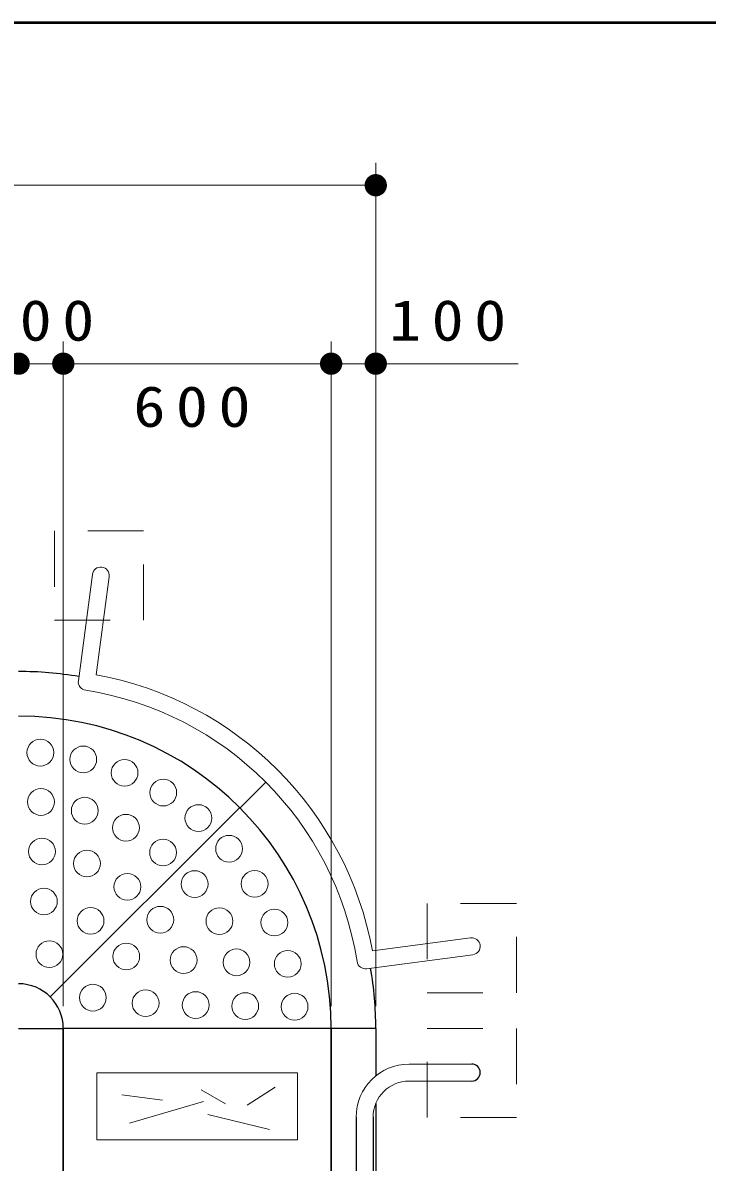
# Model space of a CAD drawing. Units: millimetres on the paper, scale 1:50. Extents: x -365 to 0, y -19 to 257.
# Drawn here: x -247.1 to -216.5, y 205.9 to 257 of the extents above; entities that cross this region are included whole.
import ezdxf

# ---------------------------------------------------------------- set-up
doc = ezdxf.new("R2010")
doc.units = ezdxf.units.MM
doc.linetypes.add('USER1', pattern=[4.5, 2.5, -2])
doc.layers.add('LY_1', color=7, linetype='Continuous', lineweight=13)
doc.layers.add('LY_3', color=7, linetype='Continuous', lineweight=13)
doc.styles.add('ＭＳ ゴシック', font='')
doc.styles.get('ＭＳ ゴシック').set_extended_font_data('MS Gothic')

# ---------------------------------------------------------------- blocks, each defined once
blk = doc.blocks.new('filled_dot')
at = {"color": 0, "linetype": 'Continuous', "lineweight": -2, "const_width": 1.25}
blk.add_lwpolyline([(-0.625, 0, 1), (0.625, 0, 1)], format="xyb", close=True, dxfattribs=at)

msp = doc.modelspace()

# ---------------------------------------------------------------- linework, layer by layer
at = {"layer": 'LY_1'}
for p, q in [((-231.32, 212.917), (-231.32, 250.717)), ((-323.32, 249.717), (-231.32, 249.717)), ((-245.32, 212.917), (-245.32, 242.717)), ((-233.32, 212.917), (-233.32, 242.717)), ((-231.32, 212.917), (-231.32, 242.717)), ((-247.32, 241.717), (-245.32, 241.717)), ((-245.32, 241.717), (-233.32, 241.717)), ((-233.32, 241.717), (-224.947, 241.717)), ((-244.644, 227.503), (-244.017, 232.266)), ((-243.843, 227.766), (-243.263, 232.167)), ((-231.47, 215.394), (-227.07, 215.974)), ((-231.729, 214.594), (-226.97, 215.22)), ((-243.82, 209.917), (-234.82, 209.917)), ((-243.82, 206.917), (-243.82, 209.917)), ((-234.82, 209.917), (-234.82, 206.917)), ((-242.703, 208.933), (-240.868, 208.703)), ((-239.148, 209.162), (-238.059, 208.531)), ((-237.084, 208.474), (-235.823, 209.277)), ((-242.359, 207.671), (-239.033, 208.646)), ((-238.845, 208.061), (-236.074, 207.381)), ((-234.82, 206.917), (-243.82, 206.917))]:
    msp.add_line(p, q, dxfattribs=at)
at = {"layer": 'LY_1', "linetype": 'USER1'}
for p, q in [((-245.72, 234.217), (-245.72, 230.217)), ((-241.72, 234.217), (-245.72, 234.217)), ((-241.72, 230.217), (-241.72, 234.217)), ((-245.72, 230.217), (-241.72, 230.217)), ((-229.02, 217.517), (-229.02, 213.517)), ((-225.02, 217.517), (-229.02, 217.517)), ((-225.02, 213.517), (-225.02, 217.517)), ((-229.02, 213.517), (-225.02, 213.517)), ((-229.02, 211.917), (-225.02, 211.917)), ((-229.02, 207.917), (-229.02, 211.917)), ((-225.02, 211.917), (-225.02, 207.917)), ((-225.02, 207.917), (-229.02, 207.917))]:
    msp.add_line(p, q, dxfattribs=at)
at = {"layer": 'LY_1', "lineweight": 25}
for p, q in [((-237.401, 221.804), (-236.247, 222.958)), ((-245.906, 213.331), (-237.417, 221.82)), ((-247.32, 211.917), (-245.32, 211.917)), ((-247.32, 211.917), (-245.32, 211.917)), ((-245.32, 211.917), (-245.32, 199.917)), ((-245.32, 199.917), (-245.32, 211.917)), ((-233.32, 211.917), (-245.32, 211.917)), ((-233.32, 211.917), (-233.32, 187.917)), ((-231.32, 211.917), (-233.32, 211.917)), ((-231.32, 211.917), (-233.32, 211.917)), ((-233.32, 199.917), (-233.32, 211.917)), ((-231.32, 211.917), (-231.32, 209.785)), ((-231.32, 208.549), (-231.32, 192.085))]:
    msp.add_line(p, q, dxfattribs=at)
at = {"layer": 'LY_1', "color": 4}
for p, q in [((-229.82, 210.317), (-227.02, 210.317)), ((-229.82, 209.557), (-227.02, 209.557))]:
    msp.add_line(p, q, dxfattribs=at)
at = {"layer": 'LY_1', "color": 4, "lineweight": 25}
for p, q in [((-232.2, 207.937), (-232.2, 192.697)), ((-231.44, 207.937), (-231.44, 192.697))]:
    msp.add_line(p, q, dxfattribs=at)
at = {"layer": 'LY_1', "color": 150}
for centre in [(-246.347, 224.278), (-244.425, 223.974), (-242.575, 223.373), (-240.841, 222.489), (-246.32, 222.068), (-244.359, 221.677), (-239.267, 221.346), (-242.512, 220.912), (-246.276, 219.848), (-240.849, 219.801), (-237.891, 219.97), (-244.259, 219.308), (-242.45, 218.264), (-239.435, 218.387), (-236.747, 218.396), (-246.189, 217.605), (-244.098, 216.739), (-240.973, 216.787), (-238.324, 216.725), (-235.864, 216.662), (-245.942, 215.243), (-242.498, 215.139), (-239.929, 214.978), (-237.559, 214.878), (-235.263, 214.811), (-243.994, 213.294), (-241.631, 213.048), (-239.388, 212.961), (-237.169, 212.916), (-234.958, 212.89)]:
    msp.add_circle(centre, 0.6, dxfattribs=at)
at = {"layer": 'LY_1'}
for centre, radius, start, end in [((-243.64, 232.217), 0.38, 352.5, 172.5), ((-244.267, 227.453), 0.38, 172.5, 262.5), ((-246.601, 212.636), 15.38, 10.3324, 79.6676), ((-246.601, 212.636), 14.62, 8.9517, 81.0106), ((-227.02, 215.597), 0.38, 277.5, 97.5), ((-231.784, 214.97), 0.38, 188.9517, 278.2258)]:
    msp.add_arc(centre, radius, start, end, dxfattribs=at)
at = {"layer": 'LY_1', "lineweight": 25}
for radius, start, end in [(16, 80.2829, 90), (14, 0, 90), (16, 0, 9.7171), (2, 360, 90)]:
    msp.add_arc((-247.32, 211.917), radius, start, end, dxfattribs=at)
at = {"layer": 'LY_1', "color": 4}
for radius in [2.38, 1.62]:
    msp.add_arc((-229.82, 207.937), radius, 90, 180, dxfattribs=at)
at = {"layer": 'LY_1', "color": 4, "lineweight": 25}
msp.add_arc((-227.02, 209.937), 0.38, 270, 90, dxfattribs=at)
at = {"layer": 'LY_3', "lineweight": 50}
msp.add_line((0, 257), (-365, 257), dxfattribs=at)

# ---------------------------------------------------------------- block references
at = {"layer": 'LY_1', "xscale": 0.4, "yscale": 0.4, "rotation": 180}
for p in [(-231.32, 249.717), (-247.32, 241.717), (-245.32, 241.717), (-233.32, 241.717), (-231.32, 241.717)]:
    msp.add_blockref('filled_dot', p, dxfattribs=at)
at = {"layer": 'LY_1', "xscale": 0.4, "yscale": 0.4}
for p in [(-247.32, 241.717), (-245.32, 241.717), (-233.32, 241.717)]:
    msp.add_blockref('filled_dot', p, dxfattribs=at)

# ---------------------------------------------------------------- texts
at = {"layer": 'LY_1', "char_height": 1.833, "style": 'ＭＳ ゴシック'}
for s, insert, attachment_point in [('\\T1.33;\\W1.15;100', (-246.32, 242.717), 8), ('\\T1.33;\\W1.15;100', (-227.864, 242.717), 8), ('\\T1.33;\\W1.15;600', (-239.32, 240.717), 2)]:
    msp.add_mtext(s, dxfattribs=dict(at, insert=insert, attachment_point=attachment_point))

doc.saveas('drawing.dxf')
